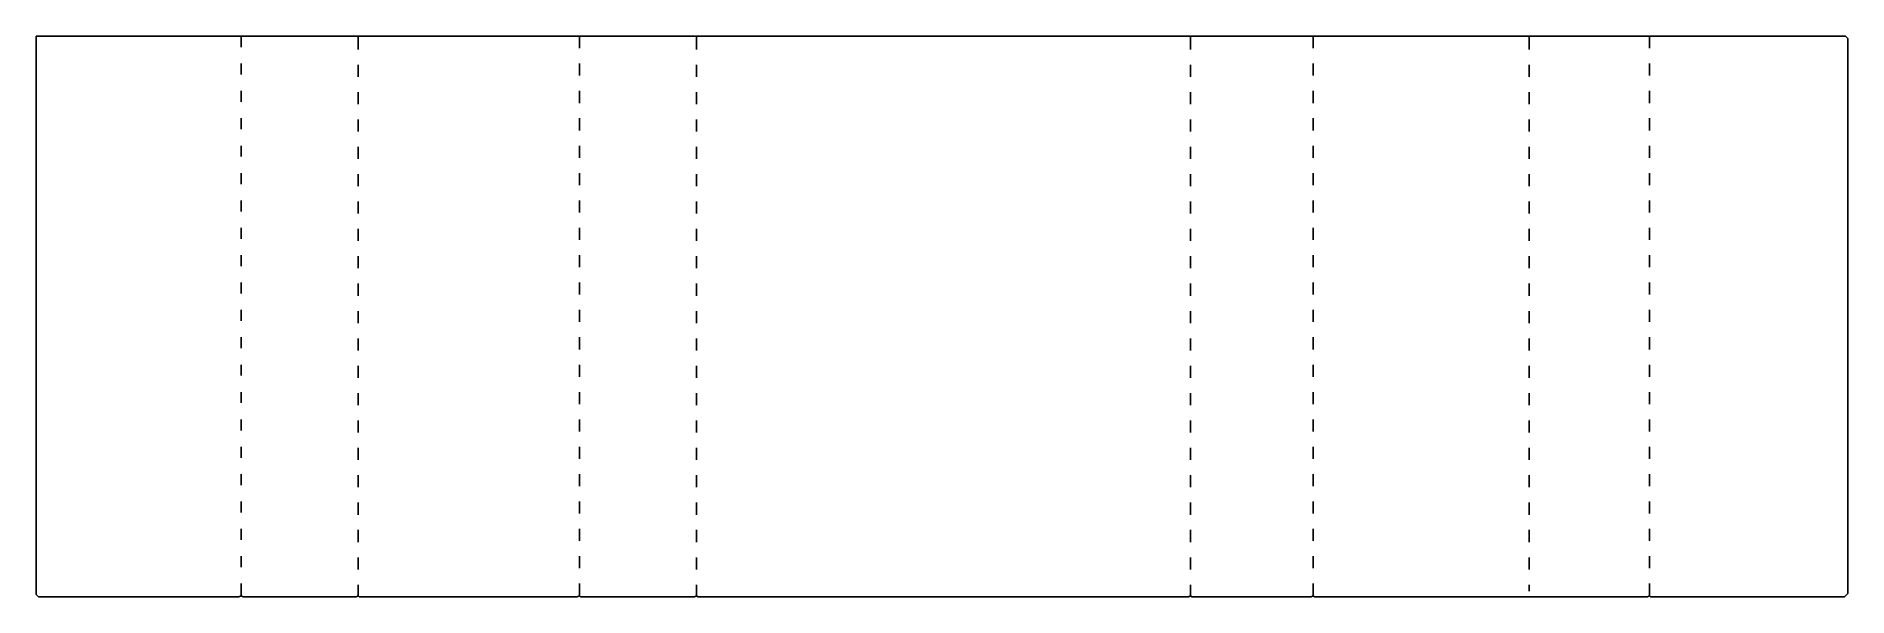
# Model space of a CAD drawing. Extents: x 85 to 1739, y 28 to 540.
import ezdxf

# ---------------------------------------------------------------- set-up
doc = ezdxf.new("R2010")
doc.units = 0
doc.layers.get('0').update_dxf_attribs({"linetype": 'CONTINUOUS'})

msp = doc.modelspace()

# ---------------------------------------------------------------- linework, layer by layer
at = {"color": 250, "linetype": 'CONTINUOUS'}
for points in [[(1558, 29), (1559, 28), (1736, 28), (1738, 30), (1739, 31), (1739, 538), (1737, 540), (85, 540), (85, 30), (87, 28), (270, 28), (272, 29), (274, 28), (377, 28), (379, 29), (380, 28), (579, 28), (581, 29), (582, 28), (686, 28), (688, 29), (689, 28), (1137, 28), (1139, 29), (1140, 28), (1249, 28), (1251, 29), (1252, 28), (1556, 28), (1558, 29), (1558, 40)], [(272, 530), (272, 540)], [(379, 528), (379, 540)], [(581, 529), (581, 540)], [(688, 528), (688, 540)], [(1139, 528), (1139, 540)], [(1251, 529), (1251, 540)], [(1448, 528), (1448, 540)], [(272, 505), (272, 515)], [(379, 503), (379, 514)], [(581, 504), (581, 515)], [(688, 503), (688, 514)], [(1139, 503), (1139, 514)], [(1251, 504), (1251, 515)], [(1448, 503), (1448, 514)], [(272, 480), (272, 490)], [(379, 478), (379, 489)], [(581, 479), (581, 490)], [(688, 478), (688, 489)], [(1139, 478), (1139, 489)], [(1251, 479), (1251, 490)], [(1448, 478), (1448, 489)], [(272, 455), (272, 465)], [(379, 453), (379, 464)], [(581, 454), (581, 465)], [(688, 453), (688, 464)], [(1139, 453), (1139, 464)], [(1251, 454), (1251, 465)], [(1448, 453), (1448, 464)], [(272, 430), (272, 440)], [(379, 428), (379, 439)], [(581, 429), (581, 440)], [(688, 428), (688, 439)], [(1139, 428), (1139, 439)], [(1251, 429), (1251, 440)], [(1448, 428), (1448, 439)], [(272, 405), (272, 415)], [(379, 403), (379, 414)], [(581, 404), (581, 415)], [(688, 403), (688, 414)], [(1139, 403), (1139, 414)], [(1251, 404), (1251, 415)], [(1448, 403), (1448, 414)], [(272, 380), (272, 390)], [(379, 378), (379, 389)], [(581, 379), (581, 390)], [(688, 378), (688, 389)], [(1139, 378), (1139, 389)], [(1251, 379), (1251, 390)], [(1448, 378), (1448, 389)], [(272, 355), (272, 365)], [(379, 353), (379, 364)], [(581, 354), (581, 365)], [(688, 353), (688, 364)], [(1139, 353), (1139, 364)], [(1251, 354), (1251, 365)], [(1448, 353), (1448, 364)], [(272, 330), (272, 340)], [(379, 328), (379, 339)], [(581, 329), (581, 340)], [(688, 328), (688, 339)], [(1139, 328), (1139, 339)], [(1251, 329), (1251, 340)], [(1448, 328), (1448, 339)], [(272, 305), (272, 315)], [(581, 304), (581, 315)], [(1251, 304), (1251, 315)], [(379, 303), (379, 314)], [(688, 303), (688, 314)], [(1139, 303), (1139, 314)], [(1448, 303), (1448, 314)], [(272, 280), (272, 290)], [(379, 278), (379, 289)], [(581, 279), (581, 290)], [(688, 278), (688, 289)], [(1139, 278), (1139, 289)], [(1251, 279), (1251, 290)], [(1448, 278), (1448, 289)], [(272, 255), (272, 265)], [(581, 254), (581, 265)], [(1251, 254), (1251, 265)], [(379, 253), (379, 264)], [(688, 253), (688, 264)], [(1139, 253), (1139, 264)], [(1448, 253), (1448, 264)], [(272, 230), (272, 240)], [(379, 228), (379, 239)], [(581, 229), (581, 240)], [(688, 228), (688, 239)], [(1139, 228), (1139, 239)], [(1251, 229), (1251, 240)], [(1448, 228), (1448, 239)], [(272, 205), (272, 215)], [(379, 203), (379, 214)], [(581, 204), (581, 215)], [(688, 203), (688, 214)], [(1139, 203), (1139, 214)], [(1251, 204), (1251, 215)], [(1448, 203), (1448, 214)], [(272, 180), (272, 190)], [(379, 178), (379, 189)], [(581, 179), (581, 190)], [(688, 178), (688, 189)], [(1139, 178), (1139, 189)], [(1251, 179), (1251, 190)], [(1448, 178), (1448, 189)], [(272, 155), (272, 165)], [(379, 153), (379, 164)], [(581, 154), (581, 165)], [(688, 153), (688, 164)], [(1139, 153), (1139, 164)], [(1251, 154), (1251, 165)], [(1448, 153), (1448, 164)], [(272, 130), (272, 140)], [(379, 128), (379, 139)], [(581, 129), (581, 140)], [(688, 128), (688, 139)], [(1139, 128), (1139, 139)], [(1251, 129), (1251, 140)], [(1448, 128), (1448, 139)], [(272, 105), (272, 115)], [(379, 103), (379, 114)], [(581, 104), (581, 115)], [(688, 103), (688, 114)], [(1139, 103), (1139, 114)], [(1251, 104), (1251, 115)], [(1448, 103), (1448, 114)], [(272, 80), (272, 90)], [(379, 78), (379, 89)], [(581, 79), (581, 90)], [(688, 78), (688, 89)], [(1139, 78), (1139, 89)], [(1251, 79), (1251, 90)], [(1448, 78), (1448, 89)], [(272, 55), (272, 65)], [(379, 53), (379, 64)], [(581, 54), (581, 65)], [(688, 53), (688, 64)], [(1139, 53), (1139, 64)], [(1251, 54), (1251, 65)], [(1448, 53), (1448, 64)], [(272, 29), (272, 40)], [(379, 29), (379, 39)], [(581, 29), (581, 40)], [(688, 29), (688, 39)], [(1139, 29), (1139, 39)], [(1251, 29), (1251, 40)], [(1448, 33), (1448, 39)]]:
    msp.add_lwpolyline(points, dxfattribs=at)
at = {"color": 251, "linetype": 'CONTINUOUS'}
for points in [[(1558, 529), (1558, 540)], [(1558, 504), (1558, 515)], [(1558, 479), (1558, 490)], [(1558, 454), (1558, 465)], [(1558, 429), (1558, 440)], [(1558, 404), (1558, 415)], [(1558, 379), (1558, 390)], [(1558, 354), (1558, 365)], [(1558, 329), (1558, 340)], [(1558, 304), (1558, 315)], [(1558, 279), (1558, 290)], [(1558, 254), (1558, 265)], [(1558, 229), (1558, 240)], [(1558, 204), (1558, 215)], [(1558, 179), (1558, 190)], [(1558, 154), (1558, 165)], [(1558, 129), (1558, 140)], [(1558, 104), (1558, 115)], [(1558, 79), (1558, 90)], [(1558, 54), (1558, 65)]]:
    msp.add_lwpolyline(points, dxfattribs=at)

doc.saveas('drawing.dxf')
